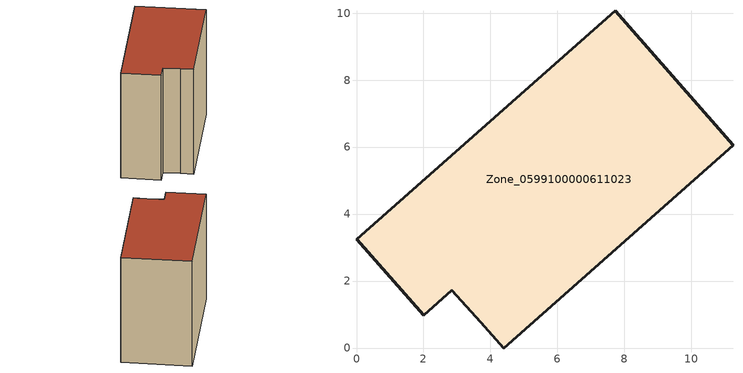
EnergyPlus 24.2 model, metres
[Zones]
Zone_0599100000611023
 floor ground (C_G): 3.71,0.77 2.85,1.73 2,0.98 0,3.25 7.72,10.06 11.24,6.06 4.4,0 z0
 wall outside (C_F): 0,3.25 2,0.98 2.85,1.73 3.71,0.77 4.4,0 11.24,6.06 7.72,10.06 0,3.25 z0:8.87
 roof outside (C_R): 2.85,1.73 3.71,0.77 4.4,0 11.24,6.06 7.72,10.06 0,3.25 2,0.98 z8.87
[BUILDING]
Pand.0599100000611023: North Axis=0; Terrain=City; Loads Convergence Tolerance Value=0.04; Temperature Convergence Tolerance Value=0.4; Solar Distribution=FullExterior; Maximum Number of Warmup Days=25; Minimum Number of Warmup Days=1
[Site:Location]
Rotterdam.The.Hague.AP_ZH_NLD Design_Conditions: Latitude=51.96; Longitude=4.45; Time Zone=1; Elevation=-4.5
[SITE:GROUNDTEMPERATURE:BUILDINGSURFACE]
18, 18, 18, 18, 18, 18, 18, 18, 18, 18, 18, 18
[MATERIAL] Thermal Absorptance=0.9; Solar Absorptance=0.7; Visible Absorptance=0.7
Name | Roughness | Thickness | Conductivity | Density | Specific Heat
G.TI.1946 | MediumSmooth | 0.15 | 1 | 540 | 1210
F.TI.1946 | Rough | 0.3 | 0.857143 | 1920 | 840
R.TI.1946 | MediumRough | 0.2 | 0.1 | 1500 | 1000
[CONSTRUCTION]
C_G: G.TI.1946
C_F: F.TI.1946
C_R: R.TI.1946
[ZONE]
Zone_0599100000611023: Type=1; Multiplier=1; Ceiling Height=Autocalculate; Volume=Autocalculate; Floor Area=autocalculate; Part of Total Floor Area=Yes
[ZONEINFILTRATION:DESIGNFLOWRATE]
Infil_Zone_0599100000611023: Zone or ZoneList or Space or SpaceList=Zone_0599100000611023; Schedule=AlwaysOn; Design Flow Rate Calculation Method=Flow/Area; Flow Rate per Floor Area=0.003; Constant Term Coefficient=1; Temperature Term Coefficient=0; Velocity Term Coefficient=0; Velocity Squared Term Coefficient=0
[HVACTEMPLATE:ZONE:IDEALLOADSAIRSYSTEM]
Zone_0599100000611023: Maximum Heating Supply Air Temperature=50; Minimum Cooling Supply Air Temperature=13; Maximum Heating Supply Air Humidity Ratio=0.0156; Minimum Cooling Supply Air Humidity Ratio=0.0077; Heating Limit=NoLimit; Cooling Limit=NoLimit; Dehumidification Control Type=ConstantSensibleHeatRatio; Cooling Sensible Heat Ratio=0.7; Dehumidification Setpoint=60; Humidification Control Type=None; Humidification Setpoint=30; Outdoor Air Method=None; Outdoor Air Flow Rate per Person=0.00944; Outdoor Air Flow Rate per Zone Floor Area=0; Outdoor Air Flow Rate per Zone=0; Demand Controlled Ventilation Type=None; Outdoor Air Economizer Type=NoEconomizer; Heat Recovery Type=None; Sensible Heat Recovery Effectiveness=0.7; Latent Heat Recovery Effectiveness=0.65
[ZONECONTROL:THERMOSTAT]
ThermostatControl_Zone_0599100000611023: Zone or ZoneList=Zone_0599100000611023; Control Type Schedule=DualSetpointControlType; Control 1=Thermostat_Zone_0599100000611023; Temperature Difference Between Cutout And Setpoint=0
[THERMOSTATSETPOINT:DUALSETPOINT]
Thermostat_Zone_0599100000611023: Heating Setpoint Temperature Schedule=HeatingSetpoint_Zone_0599100000611023; Cooling Setpoint Temperature Schedule=CoolingSetpoint_Zone_0599100000611023
[SCHEDULE:COMPACT]
HeatingSetpoint_Zone_0599100000611023: Through: 12/31, For: AllDays, Until: 24:00, 21
CoolingSetpoint_Zone_0599100000611023: Through: 12/31, For: AllDays, Until: 24:00, 24
DualSetpointControlType: Through: 12/31, For: AllDays, Until: 24:00, 4
AlwaysOn: Through: 12/31, For: AllDays, Until: 24:00, 1
